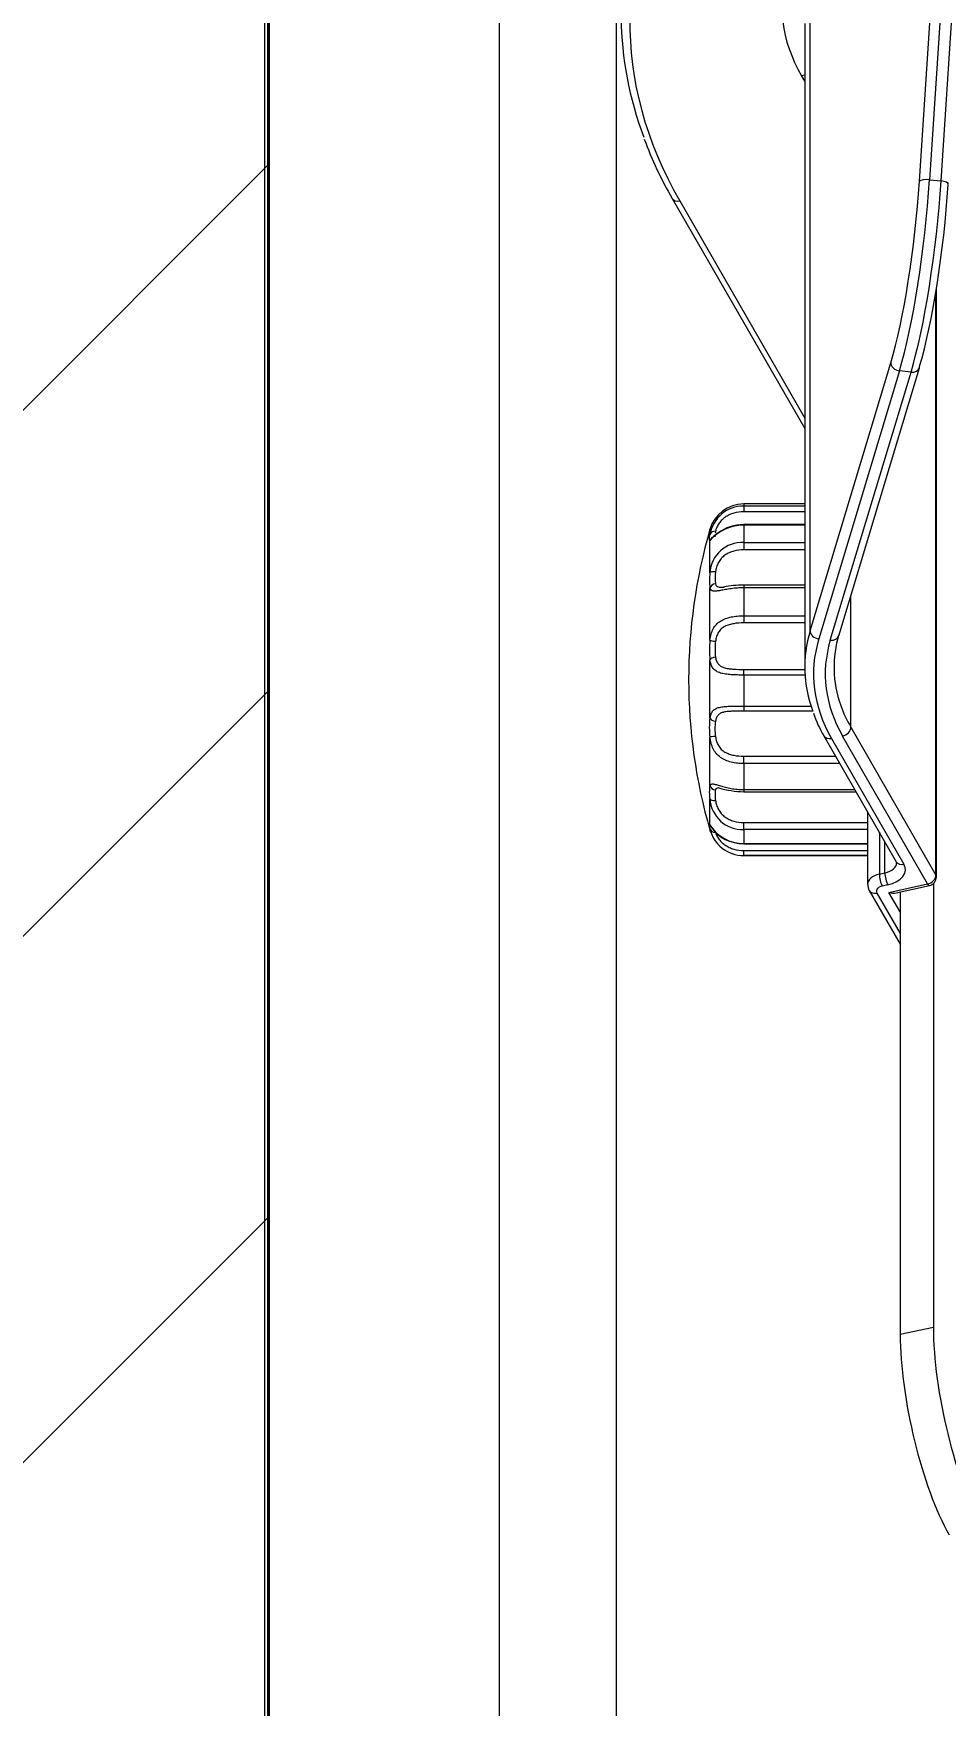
# Model space of a CAD drawing. Header units: millimetres. Extents: x 886808 to 1650903, y -1008069 to 230892.
# Drawn here: x 935148.2 to 935303.8, y -347208.1 to -346922.8 of the extents above; entities that cross this region are included whole.
import ezdxf

# ---------------------------------------------------------------- set-up
doc = ezdxf.new("R2010")
doc.units = ezdxf.units.MM
doc.layers.get('0').update_dxf_attribs({"lineweight": 0})
for name, color, linetype, lineweight in [('01- NET TUONG- 242', 242, 'Continuous', 40), ('A_Dim', 8, 'Continuous', 5), ('HACTH', 8, 'Continuous', 0), ('hatch', 250, 'Continuous', 0), ('I-FURN', 252, 'Continuous', 5)]:
    doc.layers.add(name, color=color, linetype=linetype, lineweight=lineweight)
doc.styles.add('TIÊU ĐỀ', font='arial.ttf', dxfattribs={"height": 230})
doc.dimstyles.new('1-100', dxfattribs={"dimtxt": 230, "dimasz": 150, "dimexe": 150, "dimexo": 300, "dimgap": 90, "dimtad": 1, "dimdec": 0, "dimrnd": 5, "dimzin": 0, "dimtxsty": 'TIÊU ĐỀ', "dimblk": 'ARCHTICK', "dimcen": 100, "dimdle": 120, "dimclrd": 256, "dimclre": 256, "dimclrt": 2, "dimadec": 0, "dimazin": 0, "dimtfac": 1, "dimtdec": 0, "dimtix": 1, "dimtmove": 1, "dimatfit": 3, "dimldrblk": 'OPEN30', "dimfxl": 900, "dimtolj": 1, "dimtzin": 0, "dimlwd": 13, "dimlwe": 13, "dimarcsym": 1})

# ---------------------------------------------------------------- blocks, each defined once
blk = doc.blocks.new('TUONG BEP TG 1')
at = {"layer": 'HACTH', "transparency": 33554636}
h = blk.add_hatch(dxfattribs=at)
h.set_pattern_fill('ANSI31', color=256, scale=20)
h.set_pattern_definition([(45, (-934918.59, 379499.195), (-44.9012806, 44.9012806), [])])
h.paths.add_polyline_path([(70, 29807.82), (70, 31607.82), (-2430, 31607.82), (-2430, 31445.27), (-2630, 31445.27), (-2630, 31807.82), (70, 31807.82), (70, 29607.82), (-2630, 29607.82), (-2630, 29944.8), (-2430, 29944.8), (-2430, 29807.82)])
h.paths.add_polyline_path([(70, 32725), (269.73, 32725), (269.73, 29200), (70, 29200)])
at = {"layer": '01- NET TUONG- 242', "transparency": 33554636}
blk.add_lwpolyline([(70, 32725), (269.73, 32725), (269.73, 29200), (70, 29200)], close=True, dxfattribs=at)
blk = doc.blocks.new('A$C26DD556D')
at = {"layer": 'hatch', "transparency": 33554636}
for p, q in [((2078.55, 22119.27), (2078.55, 23619.27)), ((2078.55, 22119.27), (2078.55, 23619.27)), ((2078.55, 22119.27), (2078.55, 23619.27)), ((2118.55, 23619.27), (2118.55, 22119.27)), ((2138.55, 22139.27), (2138.55, 23599.27)), ((2190.25, 23237.51, 0), (2194.69, 23305.02, 0)), ((2196.42, 23305.3, 0), (2191.98, 23237.79, 0)), ((2193.95, 23237.57, 0), (2198.39, 23305.07, 0)), ((2171.6, 23160.78, 0), (2171.6, 23270.56, 0)), ((2170.68, 23264.45, 0), (2170.68, 23154.61, 0)), ((2170.68, 23254.58, 0), (2170.13, 23255.54, 0)), ((2191.98, 23237.79, 0), (2193.95, 23237.57, 0)), ((2148.08, 23234.59, 0), (2170.68, 23195.31, 0)), ((2149.36, 23234.15, 0), (2170.68, 23197.09, 0)), ((2193.07, 23119.09, 0), (2193.07, 23218.69, 0)), ((2193.15, 23118.78, 0), (2193.15, 23219.22, 0)), ((2171.6, 23160.78, 0), (2185.37, 23206.52, 0)), ((2186.84, 23205.17, 0), (2173.07, 23159.43, 0)), ((2175.04, 23159.21, 0), (2188.81, 23204.95, 0)), ((2176.48, 23159.96, 0), (2190.25, 23205.7, 0)), ((2188.81, 23204.95, 0), (2186.84, 23205.17, 0)), ((2160.27, 23182.44, 0), (2160.27, 23182.1, 0)), ((2170.68, 23182.44, 0), (2160.27, 23182.44, 0)), ((2160.27, 23182.1, 0), (2170.68, 23182.1, 0)), ((2160.27, 23182.1, 0), (2160.27, 23181.13, 0)), ((2170.68, 23181.13, 0), (2160.27, 23181.13, 0)), ((2154.5, 23177.26, 0), (2154.5, 23178.1, 0)), ((2160.27, 23178.81, 0), (2160.27, 23178.93, 0)), ((2170.68, 23178.93, 0), (2160.27, 23178.93, 0)), ((2160.27, 23178.81, 0), (2160.27, 23175.87, 0)), ((2170.68, 23178.81, 0), (2160.27, 23178.81, 0)), ((2154.5, 23170.68, 0), (2154.5, 23176.17, 0)), ((2160.27, 23175.87, 0), (2170.68, 23175.87, 0)), ((2160.27, 23175.87, 0), (2160.27, 23174.61, 0)), ((2170.68, 23174.61, 0), (2160.27, 23174.61, 0)), ((2154.5, 23159.21, 0), (2154.5, 23168.11, 0)), ((2160.27, 23168.61, 0), (2160.27, 23168.13, 0)), ((2170.68, 23168.61, 0), (2160.27, 23168.61, 0)), ((2160.27, 23168.13, 0), (2160.27, 23163.37, 0)), ((2170.68, 23168.13, 0), (2160.27, 23168.13, 0)), ((2178.54, 23144.33, 0), (2178.54, 23166.83, 0)), ((2160.27, 23163.37, 0), (2170.68, 23163.37, 0)), ((2160.27, 23163.37, 0), (2160.27, 23162.15, 0)), ((2170.68, 23162.15, 0), (2160.27, 23162.15, 0)), ((2154.5, 23145.92, 0), (2154.5, 23155.84, 0)), ((2160.27, 23154.21, 0), (2170.68, 23154.21, 0)), ((2160.27, 23153.25, 0), (2160.27, 23154.21, 0)), ((2160.27, 23153.25, 0), (2160.27, 23147.93, 0)), ((2170.72, 23153.25, 0), (2160.27, 23153.25, 0)), ((2160.27, 23147.93, 0), (2171.76, 23147.93, 0)), ((2160.27, 23147.93, 0), (2160.27, 23147.08, 0)), ((2172.05, 23147.08, 0), (2160.27, 23147.08, 0)), ((2178.54, 23144.33, 0), (2193.07, 23119.09, 0)), ((2154.5, 23134.38, 0), (2154.5, 23142.67, 0)), ((2173.95, 23142.87, 0), (2186.3, 23121.39, 0)), ((2175.25, 23142.43, 0), (2187.6, 23120.96, 0)), ((2191.65, 23117.6, 0), (2177.13, 23142.84, 0)), ((2160.27, 23139.41, 0), (2175.94, 23139.41, 0)), ((2160.27, 23138.14, 0), (2160.27, 23139.41, 0)), ((2160.27, 23138.14, 0), (2160.27, 23133.71, 0)), ((2176.66, 23138.14, 0), (2160.27, 23138.14, 0)), ((2154.5, 23127.68, 0), (2154.5, 23132.11, 0)), ((2160.27, 23133.71, 0), (2179.21, 23133.71, 0)), ((2160.27, 23133.71, 0), (2160.27, 23133.33, 0)), ((2160.27, 23133.33, 0), (2179.43, 23133.33, 0)), ((2181.41, 23129.88, 0), (2181.41, 23117.53, 0)), ((2154.5, 23127, 0), (2154.5, 23126.77, 0)), ((2160.27, 23128.09, 0), (2181.41, 23128.09, 0)), ((2160.27, 23126.87, 0), (2160.27, 23128.09, 0)), ((2160.27, 23126.87, 0), (2160.27, 23124.5, 0)), ((2181.41, 23126.87, 0), (2160.27, 23126.87, 0)), ((2183.41, 23126.41, 0), (2183.41, 23119.27, 0)), ((2160.27, 23124.5, 0), (2181.41, 23124.5, 0)), ((2160.27, 23124.43, 0), (2160.27, 23124.5, 0)), ((2160.27, 23124.43, 0), (2181.41, 23124.43, 0)), ((2160.27, 23123.31, 0), (2181.41, 23123.31, 0)), ((2160.27, 23122.45, 0), (2160.27, 23123.31, 0)), ((2184.36, 23119.48, 0), (2184.36, 23124.77, 0)), ((2160.27, 23122.44, 0), (2160.27, 23122.45, 0)), ((2181.41, 23122.45, 0), (2160.27, 23122.45, 0)), ((2160.27, 23122.44, 0), (2181.41, 23122.44, 0)), ((2183.41, 23119.27, 0), (2184.36, 23119.48, 0)), ((2184.86, 23117.42, 0), (2183.91, 23117.22, 0)), ((2185.05, 23116.16, 0), (2191.65, 23117.6, 0)), ((2192.62, 23117.64, 0), (2192.62, 23041.97, 0)), ((2181.7, 23116.47, 0), (2186.97, 23107.32, 0)), ((2183, 23116.04, 0), (2186.97, 23109.14, 0)), ((2186.97, 23112.83, 0), (2185.05, 23116.16, 0)), ((2186.27, 23116.07, 0), (2191.97, 23117.32, 0)), ((2186.97, 23116.22, 0), (2186.97, 23040.74, 0)), ((2186.97, 23040.74, 0), (2192.62, 23041.97, 0))]:
    blk.add_line(p, q, dxfattribs=at)
for centre, radius, start, end in [((2203.2, 23266.74, 0), 63.81, 200.1923, 210.2559), ((2160.27, 23176.44, 0), 6, 90, 163.8915), ((2160.25, 23176.26, 0), 5.83, 89.8455, 170.149), ((2243.37, 23152.44, 0), 92.5, 163.8915, 196.1085), ((2160.27, 23171.2, 0), 7.62, 90.0457, 139.2357), ((2160.15, 23171.73, 0), 7.18, 89.0836, 126.7378), ((2160, 23170.37, 0), 5.5, 87.2074, 176.8449), ((2162.77, 23169.39, 0), 8.36, 171.1552, 188.8448), ((2161.07, 23169.84, 0), 5.7, 169.5596, 190.4404), ((2160.24, 23150.36, 0), 18.23, 89.9193, 100.7747), ((2168.96, 23157.52, 0), 14.55, 173.3643, 186.6357), ((2164.94, 23157.66, 0), 9.57, 171.8919, 188.1081), ((2191.03, 23153.06, 0), 19.9, 198.4414, 210.8237), ((2168, 23144.29, 0), 13.6, 173.127, 186.873), ((2164.08, 23144.08, 0), 8.72, 171.3833, 188.6167), ((2160.85, 23133.25, 0), 6.45, 169.8506, 190.1494), ((2160.1, 23132.48, 0), 5.61, 183.8087, 271.663), ((2160.54, 23149.28, 0), 15.94, 253.5584, 269.0149), ((2160.23, 23131.25, 0), 6.75, 211.894, 270.3095), ((2160.24, 23128.34, 0), 5.9, 193.1823, 270.2344), ((2160.27, 23128.44, 0), 6, 196.1085, 199.7638), ((2160.12, 23131.09, 0), 6.61, 214.9779, 271.2355), ((2160.27, 23128.44, 0), 6, 250.2332, 270), ((2183.24, 23117.4, 0), 1.8, 175.8629, 210.9395), ((2191.65, 23118.78, 0), 1.5, 282.299, 0)]:
    blk.add_arc(centre, radius, start, end, dxfattribs=at)
for centre, major_axis, ratio, start_param, end_param in [((2289.34, 23262.63, 0), (148.49, -3.07), 0.610906, 2.796439, 3.49457), ((2289.36, 23263.82, 0), (149.99, -3.07), 0.610955, 2.934821, 3.381385), ((2225.74, 23266.85, 0), (59, -1.22), 0.610906, 2.970972, 3.49457), ((2170.06, 23252.37, 0), (-3.47, -1.99), 0.742812, 4.144546, 4.291158), ((2185.37, 23228.98, 0), (-3.23, -28.32), 0.143604, 0.671434, 1.893165), ((2186.84, 23228.81, 0), (3.4, 29.81), 0.143604, 3.813027, 5.034757), ((2188.81, 23228.59, 0), (-3.4, -29.81), 0.143604, 0.671434, 1.893165), ((2191.72, 23237.34, 0), (1.5, -0.1), 0.31353, 1.418985, 2.989781), ((2193.69, 23237.12, 0), (-1.5, 0.1), 0.31353, 3.141593, 4.560578), ((2149.38, 23235.34, 0), (1.3, 0.75), 0.742812, 3.141552, 4.291158), ((2190.28, 23228.42, 0), (3.23, 28.32), 0.143604, 3.813027, 5.034757), ((2186.84, 23206.35, 0), (1.44, -0.43), 0.774815, 3.370746, 4.941543), ((2188.81, 23206.13, 0), (-1.44, 0.43), 0.774815, 3.141593, 3.370746), ((2188.81, 23206.13, 0), (-1.44, 0.43), 0.774815, 1.79995, 3.141593), ((2155.46, 23176.99, 0), (-0.984, 0.18), 0.791453, 4.856072, 6.167665), ((2155.46, 23175.91, 0), (0.022, -1), 0.993938, 3.119911, 4.431504), ((2155.46, 23170.48, 0), (-0.993, 0.119), 0.384785, 4.758506, 6.070099), ((2155.46, 23167.94, 0), (0.976, 0.217), 0.86196, 1.381657, 2.69325), ((2225.68, 23154.61, 0), (55, 0), 0.615661, 2.958333, 3.365982), ((2173.07, 23160.61, 0), (1.44, -0.43), 0.774815, 3.370746, 4.941543), ((2225.68, 23154.61, 0), (50, 0), 0.615661, 2.958333, 3.355482), ((2155.46, 23159.13, 0), (-0.994, 0.111), 0.124986, 0.273134, 1.584727), ((2225.68, 23153.43, 0), (53.5, 0), 0.615661, 2.958333, 3.481932), ((2225.68, 23153.43, 0), (51.5, 0), 0.615661, 2.958333, 3.481932), ((2175.04, 23160.39, 0), (-1.44, 0.43), 0.774815, 1.79995, 3.141593), ((2155.46, 23155.81, 0), (-0.992, -0.127), 0.499021, 4.648667, 5.960261), ((2225.68, 23154.61, 0), (50, 0), 0.615661, 3.355482, 3.481932), ((2155.46, 23145.99, 0), (-0.99, 0.138), 0.601267, 0.342511, 1.654104), ((2177.13, 23144.03, 0), (1.3, 0.75), 0.742812, 4.308611, 5.879408), ((2155.46, 23142.77, 0), (-0.994, -0.11), 0.002369, 4.712127, 6.02372), ((2175.25, 23143.62, 0), (1.3, 0.75), 0.742812, 3.141237, 4.308611), ((2155.46, 23134.58, 0), (-0.962, 0.275), 0.916439, 0.515237, 1.82683), ((2155.46, 23132.33, 0), (-0.992, -0.126), 0.494918, 0.196177, 1.50777), ((2155.46, 23127.95, 0), (0.751, 0.66), 0.986052, 2.686435, 3.144825), ((2155.46, 23127.28, 0), (-0.977, -0.215), 0.859591, 0.072086, 1.38368), ((2183.35, 23121.22, 0), (-3, 0), 0.615661, 1.911136, 3.142441), ((2183.35, 23120.04, 0), (-4.5, 0), 0.615661, 1.911136, 3.481932), ((2187.6, 23122.14, 0), (1.3, 0.75), 0.742812, 3.141593, 4.308611), ((2184.41, 23117.53, 0), (3, 0), 0.615661, 1.911136, 3.143454), ((2183.91, 23118.4, 0), (0.32, -1.47), 0.263043, 4.020317, 5.591113), ((2184.86, 23118.61, 0), (0.32, -1.47), 0.263043, 4.020317, 5.591113), ((2191.65, 23118.78, 0), (-1.3, -0.75), 0.742812, 1.167019, 2.737815), ((2191.65, 23118.78, 0), (-0.32, 1.47), 0.263043, 2.44952, 3.141593), ((2191.65, 23118.78, 0), (-1.5, 0), 0.615661, 3.141593, 3.481932), ((2183, 23117.22, 0), (1.3, 0.75), 0.742812, 3.140629, 4.308611), ((2184.41, 23116.35, 0), (1.5, 0), 0.615661, 1.911136, 3.481932), ((2185.05, 23117.34, 0), (-1.86, 0.82), 0.54627, 1.80827, 2.500342), ((2195.31, 23026.23, 0), (5.33, -24.43), 0.263043, 4.020317, 5.591113), ((2200.97, 23027.46, 0), (-5.33, 24.43), 0.263043, 0.878724, 2.44952)]:
    blk.add_ellipse(centre, major_axis=major_axis, ratio=ratio, start_param=start_param, end_param=end_param, dxfattribs=at)
for points, knots in [([(2160.27, 23181.13, 0), (2159.7, 23181.13, 0), (2159.14, 23181.05, 0), (2158.33, 23180.81, 0), (2158.06, 23180.71, 0), (2157.55, 23180.47, 0), (2157.3, 23180.32, 0), (2156.84, 23180, 0), (2156.63, 23179.81, 0), (2156.26, 23179.42, 0), (2156.09, 23179.2, 0), (2155.82, 23178.78, 0), (2155.72, 23178.56, 0), (2155.56, 23178.15, 0), (2155.5, 23177.96, 0), (2155.46, 23177.79, 0)], [0, 0, 0, 0, 0.25, 0.25, 0.375, 0.375, 0.5, 0.5, 0.625, 0.625, 0.75, 0.75, 0.875, 0.875, 1, 1, 1, 1]), ([(2155.86, 23177.48, 0), (2155.67, 23177.34, 0), (2155.34, 23177.1, 0), (2155.07, 23176.84, 0), (2154.99, 23176.78, 0), (2154.99, 23176.78, 0), (2154.99, 23176.78, 0)], [0, 0, 0, 0, 0.2696016, 0.5432737, 0.6867397, 0.7029692, 0.7029692, 0.7029692, 0.7029692]), ([(2154.5, 23176.17, 0), (2154.44, 23176.17, 0), (2154.41, 23176.26, 0), (2154.41, 23176.64, 0), (2154.44, 23176.91, 0), (2154.5, 23177.26, 0)], [0, 0, 0, 0, 0.5, 0.5, 1, 1, 1, 1]), ([(2160.27, 23174.61, 0), (2159.7, 23174.61, 0), (2159.14, 23174.54, 0), (2158.33, 23174.33, 0), (2158.06, 23174.23, 0), (2157.55, 23174, 0), (2157.3, 23173.87, 0), (2156.84, 23173.54, 0), (2156.63, 23173.36, 0), (2156.26, 23172.93, 0), (2156.09, 23172.7, 0), (2155.82, 23172.2, 0), (2155.72, 23171.93, 0), (2155.56, 23171.39, 0), (2155.5, 23171.13, 0), (2155.46, 23170.87, 0)], [0, 0, 0, 0, 0.25, 0.25, 0.375, 0.375, 0.5, 0.5, 0.625, 0.625, 0.75, 0.75, 0.875, 0.875, 1, 1, 1, 1]), ([(2155.46, 23168.8, 0), (2155.5, 23168.66, 0), (2155.56, 23168.55, 0), (2155.71, 23168.37, 0), (2155.82, 23168.31, 0), (2156.02, 23168.26, 0), (2156.09, 23168.25, 0), (2156.24, 23168.23, 0), (2156.3, 23168.23, 0), (2156.37, 23168.23, 0)], [0, 0, 0, 0, 0.125, 0.125, 0.25, 0.25, 0.3125, 0.3125, 0.3607744, 0.3607744, 0.3607744, 0.3607744]), ([(2160.27, 23168.13, 0), (2159.9, 23168.13, 0), (2159.54, 23168.12, 0), (2159.01, 23168.08, 0), (2158.83, 23168.07, 0), (2158.48, 23168.03, 0), (2158.31, 23168.01, 0), (2157.8, 23167.94, 0), (2157.48, 23167.89, 0), (2157.02, 23167.81, 0), (2156.87, 23167.78, 0), (2156.58, 23167.73, 0), (2156.44, 23167.71, 0), (2156.05, 23167.63, 0), (2155.81, 23167.6, 0), (2155.5, 23167.56, 0), (2155.4, 23167.56, 0), (2155.22, 23167.56, 0), (2155.14, 23167.56, 0), (2154.91, 23167.6, 0), (2154.8, 23167.65, 0), (2154.61, 23167.83, 0), (2154.55, 23167.95, 0), (2154.5, 23168.11, 0)], [0, 0, 0, 0, 0.125, 0.125, 0.1875, 0.1875, 0.25, 0.25, 0.375, 0.375, 0.4375, 0.4375, 0.5, 0.5, 0.625, 0.625, 0.6875, 0.6875, 0.75, 0.75, 0.875, 0.875, 1, 1, 1, 1]), ([(2156.37, 23168.23, 0), (2156.39, 23168.23, 0), (2156.42, 23168.23, 0), (2156.59, 23168.24, 0), (2156.76, 23168.25, 0), (2156.94, 23168.27, 0)], [0.3607744, 0.3607744, 0.3607744, 0.3607744, 0.375, 0.375, 0.4763166, 0.4763166, 0.4763166, 0.4763166]), ([(2154.5, 23159.21, 0), (2154.55, 23159.56, 0), (2154.61, 23159.9, 0), (2154.75, 23160.39, 0), (2154.8, 23160.54, 0), (2154.92, 23160.85, 0), (2154.99, 23160.99, 0), (2155.21, 23161.41, 0), (2155.39, 23161.66, 0), (2155.81, 23162.1, 0), (2156.04, 23162.3, 0), (2156.58, 23162.63, 0), (2156.86, 23162.77, 0), (2157.47, 23163, 0), (2157.8, 23163.09, 0), (2158.48, 23163.23, 0), (2158.82, 23163.28, 0), (2159.54, 23163.35, 0), (2159.9, 23163.37, 0), (2160.27, 23163.37, 0)], [0, 0, 0, 0, 0.125, 0.125, 0.1875, 0.1875, 0.25, 0.25, 0.375, 0.375, 0.5, 0.5, 0.625, 0.625, 0.75, 0.75, 0.875, 0.875, 1, 1, 1, 1]), ([(2160.27, 23162.15, 0), (2159.7, 23162.15, 0), (2159.14, 23162.11, 0), (2158.33, 23161.97, 0), (2158.06, 23161.91, 0), (2157.55, 23161.76, 0), (2157.3, 23161.67, 0), (2156.84, 23161.43, 0), (2156.63, 23161.29, 0), (2156.26, 23160.96, 0), (2156.09, 23160.76, 0), (2155.82, 23160.32, 0), (2155.72, 23160.08, 0), (2155.56, 23159.56, 0), (2155.5, 23159.29, 0), (2155.46, 23159.01, 0)], [0, 0, 0, 0, 0.25, 0.25, 0.375, 0.375, 0.5, 0.5, 0.625, 0.625, 0.75, 0.75, 0.875, 0.875, 1, 1, 1, 1]), ([(2160.27, 23153.25, 0), (2159.9, 23153.25, 0), (2159.54, 23153.25, 0), (2159.01, 23153.26, 0), (2158.83, 23153.27, 0), (2158.48, 23153.29, 0), (2158.31, 23153.29, 0), (2157.8, 23153.33, 0), (2157.48, 23153.36, 0), (2157.02, 23153.43, 0), (2156.87, 23153.45, 0), (2156.58, 23153.52, 0), (2156.44, 23153.55, 0), (2156.05, 23153.67, 0), (2155.81, 23153.78, 0), (2155.5, 23153.97, 0), (2155.4, 23154.04, 0), (2155.22, 23154.2, 0), (2155.14, 23154.28, 0), (2154.91, 23154.56, 0), (2154.8, 23154.78, 0), (2154.61, 23155.27, 0), (2154.55, 23155.54, 0), (2154.5, 23155.84, 0)], [0, 0, 0, 0, 0.125, 0.125, 0.1875, 0.1875, 0.25, 0.25, 0.375, 0.375, 0.4375, 0.4375, 0.5, 0.5, 0.625, 0.625, 0.6875, 0.6875, 0.75, 0.75, 0.875, 0.875, 1, 1, 1, 1]), ([(2155.46, 23156.31, 0), (2155.5, 23156.06, 0), (2155.56, 23155.84, 0), (2155.71, 23155.43, 0), (2155.82, 23155.25, 0), (2156.02, 23155.01, 0), (2156.09, 23154.94, 0), (2156.25, 23154.82, 0), (2156.34, 23154.76, 0), (2156.63, 23154.6, 0), (2156.84, 23154.52, 0), (2157.3, 23154.4, 0), (2157.54, 23154.36, 0), (2158.05, 23154.29, 0), (2158.31, 23154.27, 0), (2159.14, 23154.22, 0), (2159.7, 23154.21, 0), (2160.27, 23154.21, 0)], [0, 0, 0, 0, 0.125, 0.125, 0.25, 0.25, 0.3125, 0.3125, 0.375, 0.375, 0.5, 0.5, 0.625, 0.625, 0.75, 0.75, 1, 1, 1, 1]), ([(2154.5, 23145.92, 0), (2154.55, 23146.19, 0), (2154.61, 23146.43, 0), (2154.75, 23146.75, 0), (2154.8, 23146.85, 0), (2154.92, 23147.03, 0), (2154.99, 23147.12, 0), (2155.21, 23147.34, 0), (2155.39, 23147.46, 0), (2155.81, 23147.66, 0), (2156.04, 23147.72, 0), (2156.58, 23147.83, 0), (2156.86, 23147.86, 0), (2157.47, 23147.91, 0), (2157.8, 23147.92, 0), (2158.48, 23147.93, 0), (2158.82, 23147.93, 0), (2159.54, 23147.93, 0), (2159.9, 23147.93, 0), (2160.27, 23147.93, 0)], [0, 0, 0, 0, 0.125, 0.125, 0.1875, 0.1875, 0.25, 0.25, 0.375, 0.375, 0.5, 0.5, 0.625, 0.625, 0.75, 0.75, 0.875, 0.875, 1, 1, 1, 1]), ([(2160.27, 23147.08, 0), (2159.7, 23147.08, 0), (2159.14, 23147.09, 0), (2158.33, 23147.07, 0), (2158.06, 23147.06, 0), (2157.55, 23147.02, 0), (2157.3, 23147, 0), (2156.84, 23146.91, 0), (2156.63, 23146.86, 0), (2156.26, 23146.7, 0), (2156.09, 23146.6, 0), (2155.82, 23146.34, 0), (2155.72, 23146.18, 0), (2155.56, 23145.82, 0), (2155.5, 23145.61, 0), (2155.46, 23145.39, 0)], [0, 0, 0, 0, 0.25, 0.25, 0.375, 0.375, 0.5, 0.5, 0.625, 0.625, 0.75, 0.75, 0.875, 0.875, 1, 1, 1, 1]), ([(2160.27, 23138.14, 0), (2159.9, 23138.14, 0), (2159.54, 23138.16, 0), (2159.01, 23138.22, 0), (2158.83, 23138.25, 0), (2158.48, 23138.31, 0), (2158.31, 23138.35, 0), (2157.8, 23138.48, 0), (2157.48, 23138.58, 0), (2157.02, 23138.78, 0), (2156.87, 23138.85, 0), (2156.58, 23139.01, 0), (2156.44, 23139.1, 0), (2156.05, 23139.38, 0), (2155.81, 23139.6, 0), (2155.5, 23139.96, 0), (2155.4, 23140.09, 0), (2155.22, 23140.37, 0), (2155.14, 23140.51, 0), (2154.91, 23140.96, 0), (2154.8, 23141.28, 0), (2154.61, 23141.96, 0), (2154.55, 23142.31, 0), (2154.5, 23142.67, 0)], [0, 0, 0, 0, 0.125, 0.125, 0.1875, 0.1875, 0.25, 0.25, 0.375, 0.375, 0.4375, 0.4375, 0.5, 0.5, 0.625, 0.625, 0.6875, 0.6875, 0.75, 0.75, 0.875, 0.875, 1, 1, 1, 1]), ([(2155.46, 23142.78, 0), (2155.5, 23142.49, 0), (2155.56, 23142.22, 0), (2155.71, 23141.69, 0), (2155.82, 23141.43, 0), (2156.02, 23141.08, 0), (2156.09, 23140.97, 0), (2156.25, 23140.76, 0), (2156.34, 23140.66, 0), (2156.63, 23140.39, 0), (2156.84, 23140.23, 0), (2157.3, 23139.97, 0), (2157.54, 23139.86, 0), (2158.05, 23139.68, 0), (2158.31, 23139.61, 0), (2159.14, 23139.45, 0), (2159.7, 23139.41, 0), (2160.27, 23139.41, 0)], [0, 0, 0, 0, 0.125, 0.125, 0.25, 0.25, 0.3125, 0.3125, 0.375, 0.375, 0.5, 0.5, 0.625, 0.625, 0.75, 0.75, 1, 1, 1, 1]), ([(2154.5, 23134.38, 0), (2154.55, 23134.5, 0), (2154.61, 23134.58, 0), (2154.75, 23134.64, 0), (2154.8, 23134.66, 0), (2154.92, 23134.67, 0), (2154.99, 23134.67, 0), (2155.21, 23134.64, 0), (2155.39, 23134.6, 0), (2155.81, 23134.49, 0), (2156.04, 23134.42, 0), (2156.58, 23134.26, 0), (2156.86, 23134.18, 0), (2157.47, 23134.03, 0), (2157.8, 23133.96, 0), (2158.48, 23133.84, 0), (2158.82, 23133.79, 0), (2159.54, 23133.72, 0), (2159.9, 23133.71, 0), (2160.27, 23133.71, 0)], [0, 0, 0, 0, 0.125, 0.125, 0.1875, 0.1875, 0.25, 0.25, 0.375, 0.375, 0.5, 0.5, 0.625, 0.625, 0.75, 0.75, 0.875, 0.875, 1, 1, 1, 1]), ([(2155.46, 23133.66, 0), (2155.43, 23133.56, 0), (2155.41, 23133.46, 0), (2155.38, 23133.21, 0), (2155.37, 23133.07, 0), (2155.37, 23132.6, 0), (2155.4, 23132.24, 0), (2155.46, 23131.83, 0)], [0, 0, 0, 0, 0.25, 0.25, 0.5, 0.5, 1, 1, 1, 1]), ([(2156.01, 23133.99, 0), (2155.99, 23133.99, 0), (2155.97, 23133.99, 0), (2155.82, 23133.99, 0), (2155.72, 23133.96, 0), (2155.56, 23133.85, 0), (2155.5, 23133.77, 0), (2155.46, 23133.66, 0)], [0.7335628, 0.7335628, 0.7335628, 0.7335628, 0.75, 0.75, 0.875, 0.875, 1, 1, 1, 1]), ([(2155.46, 23131.83, 0), (2155.5, 23131.59, 0), (2155.56, 23131.33, 0), (2155.71, 23130.82, 0), (2155.82, 23130.56, 0), (2156.02, 23130.19, 0), (2156.09, 23130.07, 0), (2156.25, 23129.84, 0), (2156.34, 23129.72, 0), (2156.63, 23129.4, 0), (2156.84, 23129.21, 0), (2157.3, 23128.87, 0), (2157.54, 23128.73, 0), (2158.05, 23128.49, 0), (2158.31, 23128.4, 0), (2159.14, 23128.17, 0), (2159.7, 23128.09, 0), (2160.27, 23128.09, 0)], [0, 0, 0, 0, 0.125, 0.125, 0.25, 0.25, 0.3125, 0.3125, 0.375, 0.375, 0.5, 0.5, 0.625, 0.625, 0.75, 0.75, 1, 1, 1, 1]), ([(2154.5, 23127, 0), (2154.44, 23127.29, 0), (2154.41, 23127.5, 0), (2154.41, 23127.73, 0), (2154.44, 23127.76, 0), (2154.5, 23127.68, 0)], [0, 0, 0, 0, 0.5, 0.5, 1, 1, 1, 1]), ([(2155.46, 23126.41, 0), (2155.5, 23126.27, 0), (2155.56, 23126.11, 0), (2155.71, 23125.75, 0), (2155.82, 23125.55, 0), (2156.02, 23125.26, 0), (2156.09, 23125.16, 0), (2156.25, 23124.97, 0), (2156.34, 23124.87, 0), (2156.63, 23124.59, 0), (2156.84, 23124.41, 0), (2157.3, 23124.1, 0), (2157.54, 23123.96, 0), (2158.05, 23123.72, 0), (2158.31, 23123.62, 0), (2159.14, 23123.38, 0), (2159.7, 23123.31, 0), (2160.27, 23123.31, 0)], [0, 0, 0, 0, 0.125, 0.125, 0.25, 0.25, 0.3125, 0.3125, 0.375, 0.375, 0.5, 0.5, 0.625, 0.625, 0.75, 0.75, 1, 1, 1, 1])]:
    blk.add_open_spline(points, degree=3, knots=knots, dxfattribs=at)
for points in [[(2155.46, 23177.79, 0), (2155.44, 23177.68, 0), (2155.42, 23177.58, 0), (2155.4, 23177.49, 0)], [(2186.3, 23121.39, 0), (2186.34, 23121.31, 0), (2186.36, 23121.25, 0), (2186.34, 23121.22, 0)]]:
    blk.add_open_spline(points, degree=3, dxfattribs=at)
blk = doc.blocks.new('_ArchTick')
at = {"color": 0, "linetype": 'ByBlock', "const_width": 0.15}
blk.add_lwpolyline([(-0.5, -0.5), (0.5, 0.5)], dxfattribs=at)
blk = doc.blocks.new('*D1148')
at = {"layer": 'A_Dim', "lineweight": 13, "transparency": 16777216}
for p, q in [((936191.5, -346774.2), (936191.5, -346624.2)), ((935289.19, -346774.2), (936341.5, -346774.2)), ((936191.5, -346774.2), (936191.5, -347399.2)), ((935723.5, -347399.2), (936341.5, -347399.2)), ((936191.5, -347399.2), (936191.5, -347549.2))]:
    blk.add_line(p, q, dxfattribs=at)
at = {"layer": 'Defpoints', "color": 0, "transparency": 16777216}
for p in [(934989.19, -346774.2), (935423.5, -347399.2), (936191.5, -347399.2)]:
    blk.add_point(p, dxfattribs=at)
at = {"layer": 'A_Dim', "lineweight": 13, "transparency": 16777216, "xscale": 150, "yscale": 150, "zscale": 150}
for p, rotation in [((936191.5, -346774.2), 270), ((936191.5, -347399.2), 90)]:
    blk.add_blockref('_ArchTick', p, dxfattribs=dict(at, rotation=rotation))
at = {"layer": 'A_Dim', "color": 2, "transparency": 16777216, "insert": (935984.07, -347086.7), "char_height": 230, "attachment_point": 5, "rotation": 90, "style": 'TIÊU ĐỀ'}
blk.add_mtext('\\A1;625', dxfattribs=at)
blk = doc.blocks.new('_Open30')
at = {"color": 0, "linetype": 'ByBlock', "lineweight": -2}
for p, q in [((-1, 0.2679), (0, 0)), ((0, 0), (-1, -0.2679)), ((0, 0), (-1, 0))]:
    blk.add_line(p, q, dxfattribs=at)

msp = doc.modelspace()

# ---------------------------------------------------------------- block references
at = {"transparency": 33554636}
msp.add_blockref('TUONG BEP TG 1', (934918.59, -379499.2), dxfattribs=at)
at = {"layer": 'I-FURN', "transparency": 33554636}
msp.add_blockref('A$C26DD556D', (933109.12, -370185.5), dxfattribs=at)

# ---------------------------------------------------------------- dimensions: what is measured, and where the dimension line sits
at = {"layer": 'A_Dim'}
dim = msp.add_linear_dim(base=(936191.5, -347399.2), p1=(934989.19, -346774.2), p2=(935423.5, -347399.2), angle=90, dimstyle='1-100', dxfattribs=at)
dim.commit()
dim.dimension.update_dxf_attribs({"geometry": '*D1148', "text_midpoint": (935984.07, -347086.7)})

doc.saveas('drawing.dxf')
